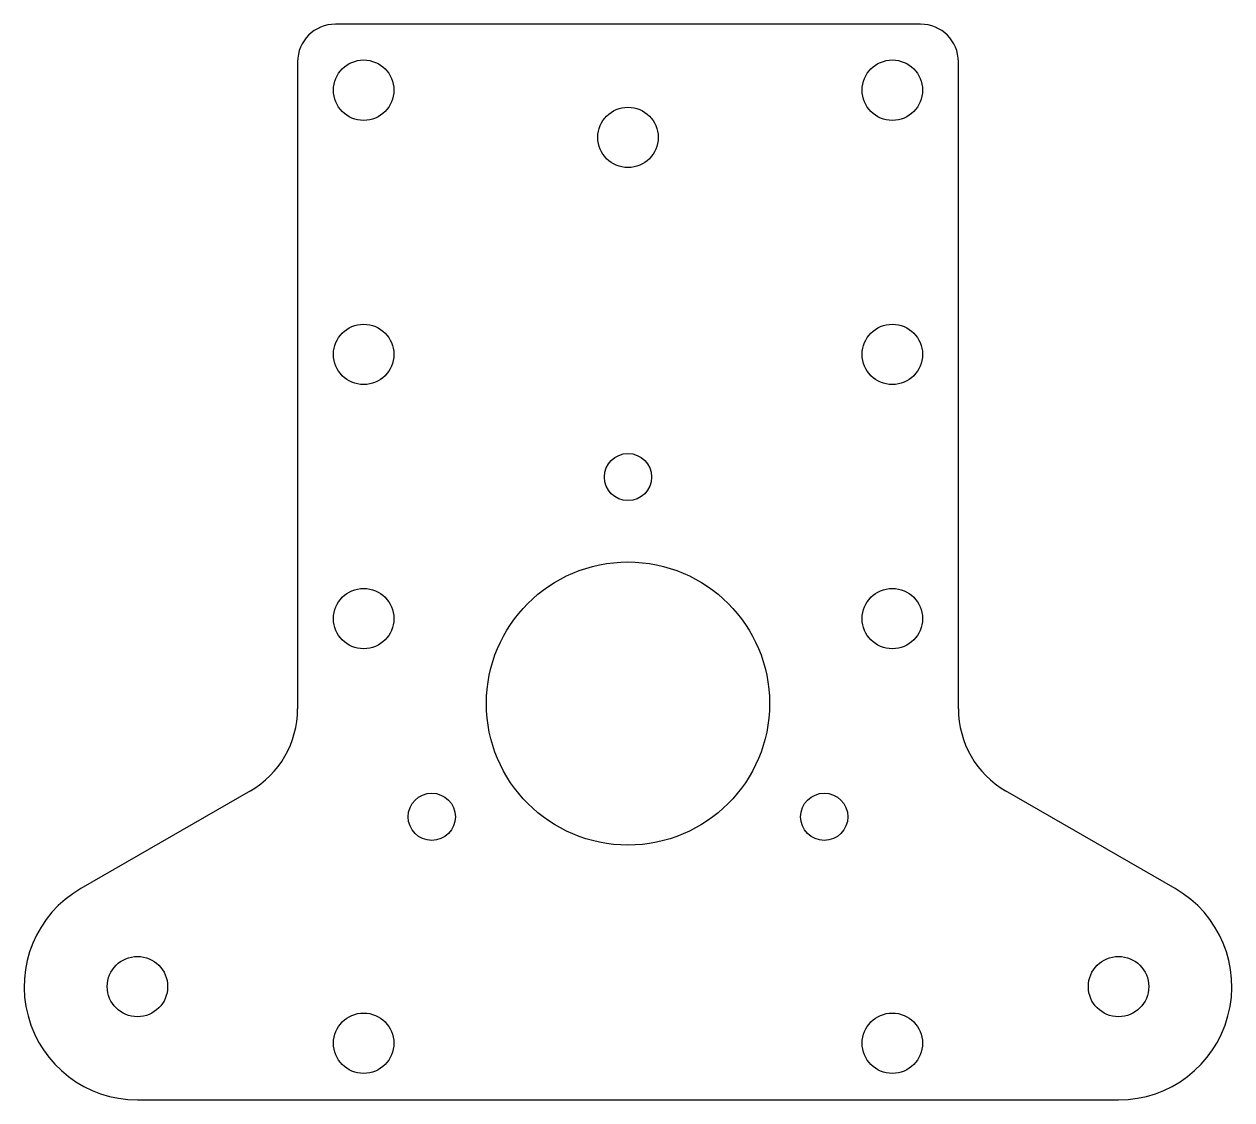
# Model space of a CAD drawing. Header units: millimetres. Extents: x -32 to 32, y -21 to 36.
import ezdxf

# ---------------------------------------------------------------- set-up
doc = ezdxf.new("R2010")
doc.units = ezdxf.units.MM

msp = doc.modelspace()

# ---------------------------------------------------------------- linework, layer by layer
at = {"color": 7, "linetype": 'Continuous', "lineweight": 25}
for p, q in [((15.5, 36), (-15.5, 36)), ((-17.5, 34), (-17.5, -0.289)), ((17.5, -0.289), (17.5, 34)), ((-20, -4.619), (-28.981, -9.804)), ((28.981, -9.804), (20, -4.619)), ((-25.981, -21), (25.981, -21))]:
    msp.add_line(p, q, dxfattribs=at)
for centre, radius in [((-14, 32.5), 1.6), ((14, 32.5), 1.6), ((0, 30), 1.6), ((-14, 18.5), 1.6), ((14, 18.5), 1.6), ((0, 12), 1.25), ((0, 0), 7.5), ((-14, 4.5), 1.6), ((14, 4.5), 1.6), ((-10.392, -6), 1.25), ((10.392, -6), 1.25), ((-25.981, -15), 1.6), ((25.981, -15), 1.6), ((-14, -18), 1.6), ((14, -18), 1.6)]:
    msp.add_circle(centre, radius, dxfattribs=at)
for centre, radius, start, end in [((-15.5, 34), 2, 90, 180), ((15.5, 34), 2, 0, 90), ((-22.5, -0.289), 5, 300, 0), ((22.5, -0.289), 5, 180, 240), ((-25.981, -15), 6, 120, 270), ((25.981, -15), 6, 270, 60)]:
    msp.add_arc(centre, radius, start, end, dxfattribs=at)

doc.saveas('drawing.dxf')
